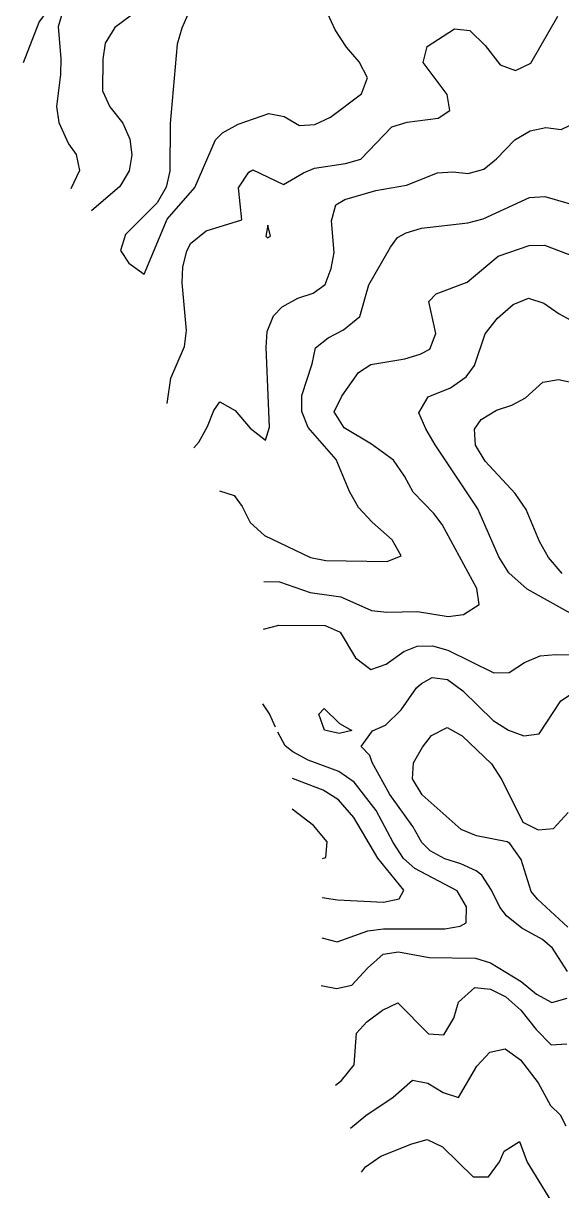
# Model space of a CAD drawing. Header units: metres. Extents: x 697254 to 930473, y 8023396 to 8227001.
# Drawn here: x 731480 to 732520, y 8198416 to 8200670 of the extents above; entities that cross this region are included whole.
import ezdxf

# ---------------------------------------------------------------- set-up
doc = ezdxf.new("R2010")
doc.units = ezdxf.units.M
doc.layers.add('CONTOUR_10M', color=33, linetype='Continuous')
doc.layers.add('CONTOUR_INDEX_50M', color=34, linetype='Continuous')

msp = doc.modelspace()

# ---------------------------------------------------------------- linework, layer by layer
at = {"layer": 'CONTOUR_10M'}
for points, elevation in [([(731480.4, 8200594.2), (731510.9, 8200672.4), (731526.9, 8200694.2), (731537.5, 8200724.8), (731601.3, 8200796.7), (731631.3, 8200819.3), (731635.6, 8200816), (731635.7, 8200785.3), (731613, 8200754.8), (731556.4, 8200693.9), (731547.5, 8200663.2), (731552.5, 8200601.7), (731552.2, 8200570.9), (731544.3, 8200509.5), (731548.6, 8200478.7), (731567.8, 8200436.9), (731582.6, 8200416.9), (731589.1, 8200386), (731571.8, 8200350.4)], 930), ([(731689.3, 8200686), (731656.9, 8200662.1), (731638.2, 8200631.5), (731634.1, 8200600.8), (731633.5, 8200539.3), (731647.2, 8200508.4), (731672.5, 8200477.4), (731686.2, 8200446.5), (731690, 8200415.7), (731684.8, 8200385), (731666.5, 8200354.5), (731611.9, 8200308)], 920), ([(731799.8, 8200691.3), (731786.1, 8200660.7), (731777.1, 8200630), (731763.8, 8200476.4), (731763.5, 8200384.2), (731756.2, 8200353.5), (731738.6, 8200323), (731677.8, 8200262.1), (731667.9, 8200231.5), (731684.2, 8200206.5), (731713.7, 8200185.4), (731757.9, 8200292), (731811.5, 8200352.9), (731851.2, 8200444.8), (731865.1, 8200458.5), (731895, 8200474.9), (731954.6, 8200495.5), (731984.2, 8200489.8), (732013.7, 8200472.8), (732043.5, 8200474.4), (732073.3, 8200488.7), (732133.3, 8200534), (732145.1, 8200564.6), (732129.1, 8200595.6), (732104.4, 8200623.6), (732082.6, 8200657.5), (732068.1, 8200688.4)], 910), ([(731758, 8199935.9), (731765.4, 8199984.4), (731791.4, 8200045.7), (731795.7, 8200076.4), (731786.8, 8200168.7), (731788.4, 8200199.4), (731795.8, 8200230.1), (731803.4, 8200244.5), (731833.4, 8200269.4), (731902.3, 8200290.5), (731896.1, 8200352), (731916, 8200382.6), (731923.7, 8200386.7), (731982.8, 8200358.9), (732021.4, 8200381.5), (732042.6, 8200389.9), (732102.1, 8200399.2), (732131.9, 8200407.6), (732191.9, 8200470.2), (732221.7, 8200479), (732281.2, 8200486.8), (732303.9, 8200501.4), (732298.7, 8200532.3), (732252.2, 8200594.2), (732260.1, 8200624.9), (732312.7, 8200659), (732342.4, 8200656.2), (732371.8, 8200626.8), (732401.1, 8200589.9), (732430.7, 8200578.9), (732460.5, 8200593), (732512.2, 8200683.7)], 920), ([(731809.5, 8199850.3), (731818.9, 8199860.9), (731836.1, 8199891.4), (731848, 8199922.1), (731859.6, 8199938.8), (731889.1, 8199922.5), (731918.4, 8199888.3), (731947.9, 8199864.8), (731955.5, 8199890.2), (731949.1, 8200044), (731950.9, 8200074.7), (731963.7, 8200105.3), (731980.3, 8200122.1), (732010.2, 8200138.9), (732040, 8200148.5), (732063.2, 8200165.8), (732075, 8200196.4), (732080.6, 8200227.1), (732075.6, 8200288.6), (732083.9, 8200319.3), (732101.3, 8200329.9), (732160.9, 8200346.9), (732220.4, 8200357.5), (732280.1, 8200381.4), (732309.8, 8200383.4), (732339.5, 8200380.2), (732369.3, 8200388), (732393.7, 8200408.2), (732429.3, 8200444.9), (732459.2, 8200462.5), (732488.9, 8200468.9), (732518.6, 8200464.9), (732548.4, 8200478.8)], 930), ([(731858.9, 8199766.9), (731887.3, 8199758.1), (731902.8, 8199737), (731918.6, 8199706.1), (731945.9, 8199680.8), (732034.6, 8199638.1), (732064.2, 8199632.3), (732183, 8199630.9), (732210, 8199641.5), (732192.5, 8199672.4), (732154.1, 8199706.4), (732127.7, 8199734.6), (732110, 8199765.5), (732084.4, 8199827.3), (732030.1, 8199889.4), (732018.3, 8199920.2), (732018.4, 8199951), (732037.8, 8200012.3), (732044.3, 8200043), (732068.8, 8200062.5), (732098.7, 8200078.1), (732130.1, 8200103.6), (732147.6, 8200164.9), (732189.5, 8200237.8), (732203, 8200256.5), (732219.4, 8200265.2), (732249.2, 8200274.3), (732338.5, 8200284.6), (732368.2, 8200292.2), (732457.8, 8200333.8), (732487.5, 8200335.3), (732576.3, 8200309.6)], 940), ([(731952.3, 8200280.1), (731948.7, 8200259.2), (731952, 8200255.4), (731957.7, 8200259.1), (731952.3, 8200280.1)], 920), ([(732565.3, 8199514.7), (732453.1, 8199577.4), (732417.6, 8199608.5), (732398.7, 8199639.5), (732358, 8199732.1), (732275.4, 8199856), (732257.3, 8199887), (732244.2, 8199917.8), (732262.1, 8199948.4), (732305.4, 8199965.7), (732335.3, 8199987.4), (732351.7, 8200008.9), (732372.1, 8200070.2), (732395.9, 8200100.7), (732425.9, 8200126.8), (732455.7, 8200138.9), (732485.3, 8200129.2), (732514.8, 8200108.6), (732544.3, 8200092.7)], 960), ([(732520.8, 8199607.4), (732494.6, 8199638.4), (732477.3, 8199669.4), (732451.2, 8199731.1), (732430.2, 8199762.1), (732372.3, 8199824.2), (732353.5, 8199855.2), (732351.4, 8199886), (732364.1, 8199904.5), (732394, 8199922.7), (732423.8, 8199932.4), (732449.8, 8199946.4), (732483.7, 8199977.2), (732513.4, 8199982.1), (732543.1, 8199975.7)], 970), ([(731944, 8199500.2), (731973.8, 8199507.9), (732062.9, 8199507.2), (732092.4, 8199494.2), (732121.6, 8199444.5), (732151.1, 8199422.3), (732180.9, 8199432.1), (732215.3, 8199456.9), (732240.7, 8199467.3), (732270.4, 8199467.7), (732300, 8199459.4), (732388.6, 8199415.5), (732418.3, 8199416.4), (732448.2, 8199435.8), (732478.1, 8199448.6), (732507.8, 8199451), (732596.9, 8199449.5)], 960), ([(732531.1, 8198838.6), (732501.8, 8198883.6), (732482.8, 8198900.6), (732442.8, 8198922.7), (732413.3, 8198946.4), (732400.1, 8198963), (732384.2, 8198996), (732365.7, 8199024.8), (732354.8, 8199033.1), (732325.3, 8199046.8), (732293.9, 8199056.3), (732266.2, 8199071.5), (732249.6, 8199087.6), (732232.2, 8199118.5), (732188, 8199180.5), (732153.6, 8199242.3), (732149.3, 8199255.7), (732132.6, 8199273.3), (732154.5, 8199303.8), (732179.6, 8199314.6), (732209.7, 8199344.4), (732239.8, 8199386.3), (732249.3, 8199395.1), (732269.7, 8199406.7), (732299.4, 8199402.4), (732328.8, 8199380.9), (732387.6, 8199323.3), (732417.1, 8199304.6), (732446.7, 8199293.6), (732476.5, 8199298), (732518.3, 8199361.4), (732536.7, 8199373.4)], 970), ([(731967.3, 8199310.4), (731955.9, 8199336.7), (731942.5, 8199355.8)], 960), ([(732050.9, 8199335.7), (732061.2, 8199346.7), (732090.6, 8199317.6), (732114.7, 8199304.2), (732090.4, 8199298.5), (732061.6, 8199304.8), (732050.9, 8199335.7)], 970), ([(732531.9, 8198924.5), (732473.1, 8198978.3), (732461.2, 8198993.1), (732441.7, 8199054.8), (732419.8, 8199085.7), (732414.8, 8199089.3), (732355.6, 8199100.9), (732326, 8199112.9), (732250.2, 8199179.8), (732231.6, 8199210.7), (732233.5, 8199241.5), (732251.4, 8199272), (732268.5, 8199294.4), (732298.4, 8199309.7), (732327.9, 8199293.7), (732384.6, 8199239.9), (732404, 8199208.9), (732444.9, 8199127.3), (732474.5, 8199112.1), (732504.2, 8199114.8), (732532.6, 8199146)], 980), ([(732056.5, 8198903.6), (732086.1, 8198896), (732145.7, 8198917.3), (732175.5, 8198920.9), (732294.3, 8198921), (732324, 8198926.3), (732335.5, 8198932.9), (732336.2, 8198963.6), (732317.9, 8198994.6), (732236.1, 8199037.5), (732214.2, 8199057.2), (732194.2, 8199088.1), (732161.3, 8199150), (732119.1, 8199204.1), (732089.6, 8199224.9), (732030.4, 8199247.1), (732000.9, 8199262.7), (731985.9, 8199274.9), (731971.6, 8199301.2)], 960), ([(732058.1, 8199056.7), (732064.5, 8199058.8), (732067.3, 8199089.5), (732040.8, 8199120.5), (731999.7, 8199152)], 940), ([(732055.5, 8198811.6), (732085.1, 8198806), (732114.9, 8198812.2), (732144.9, 8198845.1), (732174.9, 8198872.1), (732204.7, 8198877), (732264, 8198866), (732353.1, 8198864.4), (732382.7, 8198855.5), (732441.7, 8198819.2), (732471.1, 8198795.1), (732500.6, 8198778.8), (732530.4, 8198787.1)], 970), ([(732083.1, 8198619.1), (732094.6, 8198628), (732119.2, 8198658.5), (732123.6, 8198719.9), (732143.8, 8198741.4), (732173.8, 8198764), (732203.6, 8198778.1), (732262.4, 8198718.5), (732292.1, 8198716.7), (732311.8, 8198748.7), (732320.8, 8198779.3), (732352.4, 8198807.7), (732382.1, 8198804.4), (732411.7, 8198789.9), (732441.1, 8198764.1), (732470.4, 8198726.7), (732499.8, 8198697), (732529.5, 8198699.3)], 980), ([(732112, 8198536.5), (732141.9, 8198560.8), (732194.7, 8198596.2), (732231.7, 8198629), (732261.4, 8198623.3), (732290.9, 8198604.9), (732320.5, 8198595.5), (732356.2, 8198655.9), (732380.8, 8198682.8), (732410.6, 8198689.6), (732440.1, 8198668.3), (732474.3, 8198623.9), (732498.5, 8198580.1), (732516.8, 8198562), (732527.8, 8198541)], 990)]:
    msp.add_lwpolyline(points, dxfattribs=dict(at, elevation=elevation))
at = {"layer": 'CONTOUR_INDEX_50M'}
for points, elevation in [([(731945, 8199592.1), (731974.7, 8199591.6), (732033.9, 8199570.9), (732093.2, 8199562.1), (732152.3, 8199535.7), (732182, 8199532.7), (732241.4, 8199534), (732300.7, 8199524.6), (732330.4, 8199528.4), (732360.6, 8199547.6), (732355.9, 8199578.4), (732289.1, 8199702.1), (732273.1, 8199723.3), (732232.9, 8199764.2), (732216.6, 8199795.1), (732195.2, 8199826.1), (732152.7, 8199857.3), (732099.8, 8199888.6), (732080.8, 8199919.6), (732095.2, 8199950.2), (732127.5, 8199995.7), (732151.5, 8200011.1), (732216.9, 8200022), (732246.7, 8200031.2), (732265.1, 8200040.6), (732276.6, 8200071.2), (732263.2, 8200132.9), (732277.6, 8200147.4), (732337.2, 8200169.9), (732397.2, 8200220), (732456.8, 8200240.9), (732486.5, 8200241.5), (732545.7, 8200218.9)], 950), ([(732057.3, 8198981.5), (732087, 8198977.1), (732176, 8198972.4), (732205.8, 8198979), (732215.1, 8198995.7), (732164.8, 8199057.7), (732118.3, 8199135.9), (732089, 8199170.4), (732059.5, 8199188.7), (732000.3, 8199211.8)], 950), ([(732133.1, 8198451), (732140.9, 8198461.2), (732170.8, 8198482.4), (732230.4, 8198506), (732260.2, 8198514.2), (732289.8, 8198500.1), (732348.6, 8198442.5), (732378.3, 8198442.3), (732399.5, 8198471), (732408.5, 8198491.5), (732438.4, 8198510.2), (732453.2, 8198470.4), (732510.5, 8198377.5)], 1000)]:
    msp.add_lwpolyline(points, dxfattribs=dict(at, elevation=elevation))

doc.saveas('drawing.dxf')
